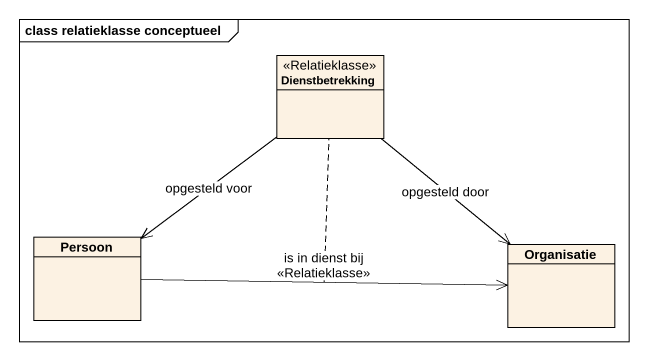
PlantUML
@startuml
mainframe class relatieklasse conceptueel
hide circle
hide empty members
class Dienstbetrekking <<Relatieklasse>>
class Persoon
class Organisatie
Dienstbetrekking --> Organisatie : opgesteld door
Persoon <-up- Dienstbetrekking : opgesteld voor
Persoon -right-> Organisatie : is in dienst bij\n<<Relatieklasse>>
(Persoon, Organisatie) .. Dienstbetrekking
@enduml
